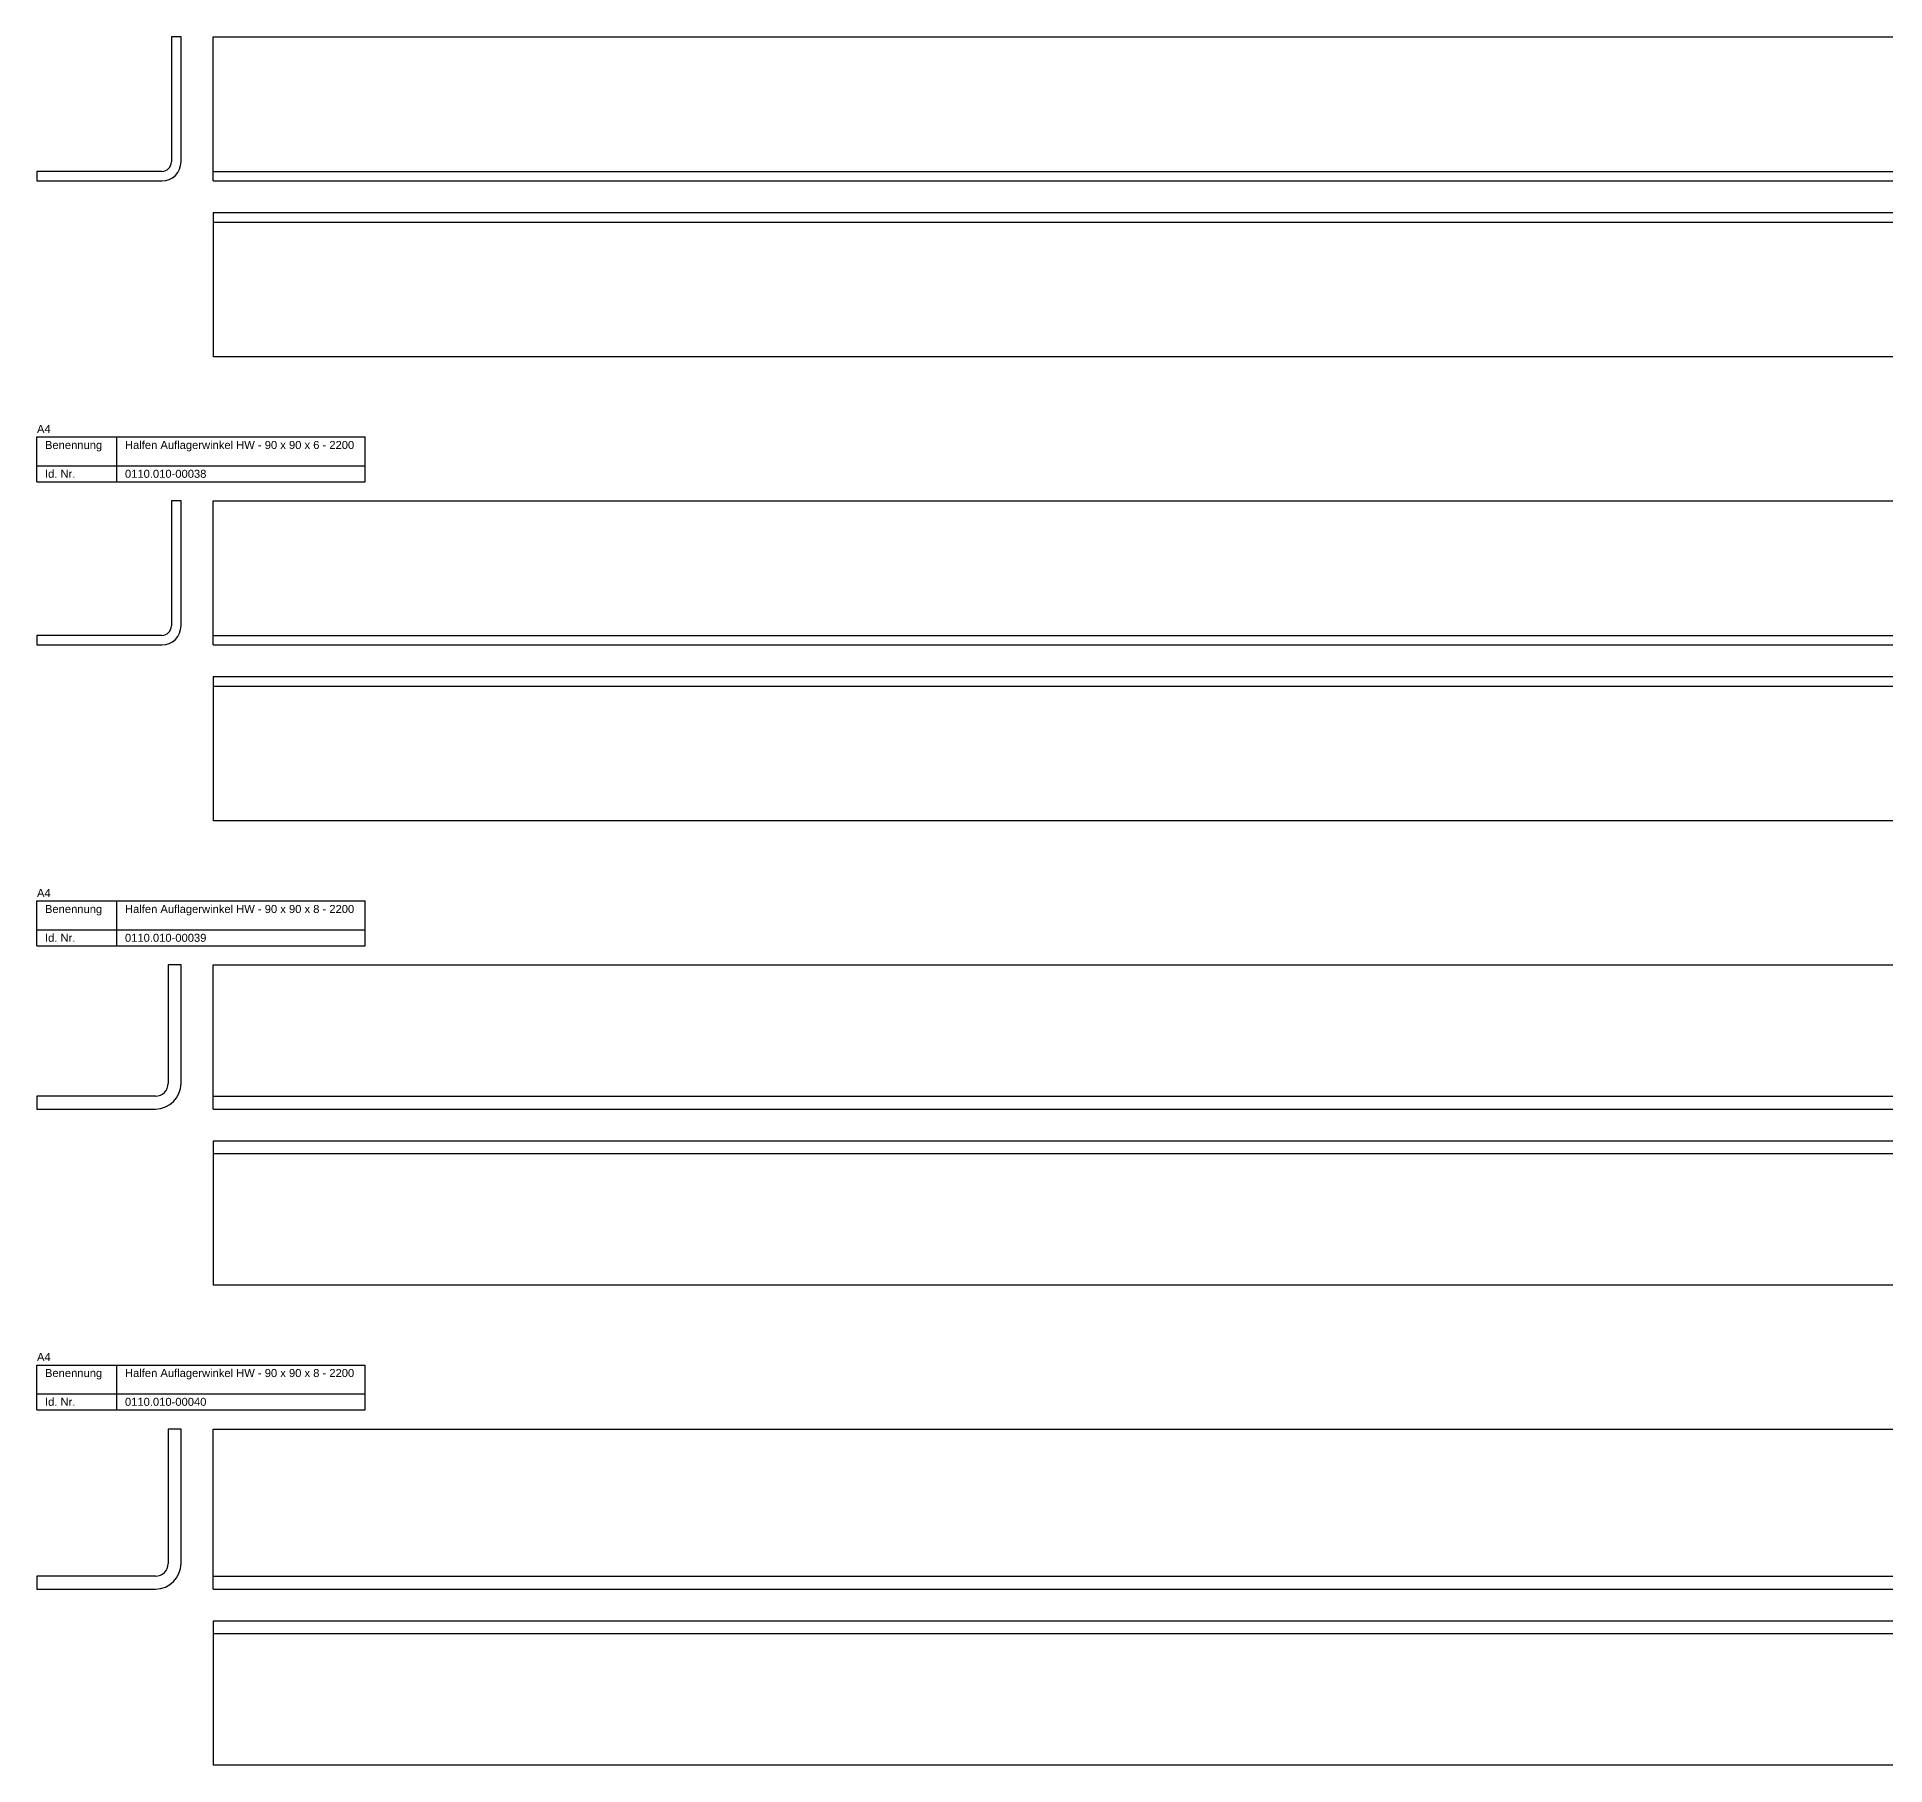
# Model space of a CAD drawing. Header units: millimetres. Extents: x 3 to 3458, y -4052 to 271.
# Drawn here: x 1148 to 2303, y -4052 to -2972 of the extents above; entities that cross this region are included whole.
import ezdxf

# ---------------------------------------------------------------- set-up
doc = ezdxf.new("R2010")
doc.units = ezdxf.units.MM
doc.layers.add('HALFEN-KONSOLANKER', color=2, linetype='CONTINUOUS')
doc.styles.add('ARIAL50', font='ARIAL.TTF', dxfattribs={"height": 5})

msp = doc.modelspace()

# ---------------------------------------------------------------- linework, layer by layer
at = {"layer": 'HALFEN-KONSOLANKER'}
for p, q in [((1232.4, -2971.8), (1232.4, -3049.8)), ((1238.4, -2971.8), (1232.4, -2971.8)), ((1238.4, -3049.8), (1238.4, -2971.8)), ((1258.4, -2971.8), (3208.4, -2971.8)), ((1258.4, -3061.8), (1258.4, -2971.8)), ((1226.4, -3055.8), (1148.4, -3055.8)), ((1148.4, -3055.8), (1148.4, -3061.8)), ((1258.4, -3055.8), (3208.4, -3055.8)), ((1148.4, -3061.8), (1226.4, -3061.8)), ((1258.4, -3061.8), (3208.4, -3061.8)), ((3208.4, -3081.8), (1258.4, -3081.8)), ((1258.4, -3081.8), (1258.4, -3171.8)), ((3208.4, -3087.8), (1258.4, -3087.8)), ((3208.4, -3171.8), (1258.4, -3171.8)), ((1148.4, -3221.8), (1353.4, -3221.8)), ((1148.4, -3249.8), (1148.4, -3221.8)), ((1198.4, -3249.8), (1198.4, -3221.8)), ((1353.4, -3249.8), (1353.4, -3221.8)), ((1148.4, -3239.8), (1353.4, -3239.8)), ((1148.4, -3249.8), (1353.4, -3249.8)), ((1232.4, -3261.8), (1232.4, -3339.8)), ((1238.4, -3261.8), (1232.4, -3261.8)), ((1238.4, -3339.8), (1238.4, -3261.8)), ((1258.4, -3261.8), (3458.4, -3261.8)), ((1258.4, -3351.8), (1258.4, -3261.8)), ((1226.4, -3345.8), (1148.4, -3345.8)), ((1148.4, -3345.8), (1148.4, -3351.8)), ((1258.4, -3345.8), (3458.4, -3345.8)), ((1148.4, -3351.8), (1226.4, -3351.8)), ((1258.4, -3351.8), (3458.4, -3351.8)), ((3458.4, -3371.8), (1258.4, -3371.8)), ((1258.4, -3371.8), (1258.4, -3461.8)), ((3458.4, -3377.8), (1258.4, -3377.8)), ((3458.4, -3461.8), (1258.4, -3461.8)), ((1148.4, -3511.8), (1353.4, -3511.8)), ((1148.4, -3539.8), (1148.4, -3511.8)), ((1198.4, -3539.8), (1198.4, -3511.8)), ((1353.4, -3539.8), (1353.4, -3511.8)), ((1148.4, -3529.8), (1353.4, -3529.8)), ((1148.4, -3539.8), (1353.4, -3539.8)), ((1230.4, -3551.8), (1230.4, -3625.8)), ((1238.4, -3551.8), (1230.4, -3551.8)), ((1238.4, -3625.8), (1238.4, -3551.8)), ((1258.4, -3551.8), (3458.4, -3551.8)), ((1258.4, -3641.8), (1258.4, -3551.8)), ((1222.4, -3633.8), (1148.4, -3633.8)), ((1148.4, -3633.8), (1148.4, -3641.8)), ((1258.4, -3633.8), (3458.4, -3633.8)), ((1148.4, -3641.8), (1222.4, -3641.8)), ((1258.4, -3641.8), (3458.4, -3641.8)), ((3458.4, -3661.8), (1258.4, -3661.8)), ((1258.4, -3661.8), (1258.4, -3751.8)), ((3458.4, -3669.8), (1258.4, -3669.8)), ((3458.4, -3751.8), (1258.4, -3751.8)), ((1148.4, -3801.8), (1353.4, -3801.8)), ((1148.4, -3829.8), (1148.4, -3801.8)), ((1198.4, -3829.8), (1198.4, -3801.8)), ((1353.4, -3829.8), (1353.4, -3801.8)), ((1148.4, -3819.8), (1353.4, -3819.8)), ((1148.4, -3829.8), (1353.4, -3829.8)), ((1230.4, -3841.8), (1230.4, -3925.8)), ((1238.4, -3841.8), (1230.4, -3841.8)), ((1238.4, -3925.8), (1238.4, -3841.8)), ((1258.4, -3841.8), (3458.4, -3841.8)), ((1258.4, -3941.8), (1258.4, -3841.8)), ((1222.4, -3933.8), (1148.4, -3933.8)), ((1148.4, -3933.8), (1148.4, -3941.8)), ((1258.4, -3933.8), (3458.4, -3933.8)), ((1148.4, -3941.8), (1222.4, -3941.8)), ((1258.4, -3941.8), (3458.4, -3941.8)), ((3458.4, -3961.8), (1258.4, -3961.8)), ((1258.4, -3961.8), (1258.4, -4051.8)), ((3458.4, -3969.8), (1258.4, -3969.8)), ((3458.4, -4051.8), (1258.4, -4051.8))]:
    msp.add_line(p, q, dxfattribs=at)
for centre, radius in [((1226.4, -3049.8), 6), ((1226.4, -3049.8), 12), ((1226.4, -3339.8), 12), ((1226.4, -3339.8), 6), ((1222.4, -3625.8), 8), ((1222.4, -3625.8), 16), ((1222.4, -3925.8), 8), ((1222.4, -3925.8), 16)]:
    msp.add_arc(centre, radius, 270, 0, dxfattribs=at)

# ---------------------------------------------------------------- texts
at = {"layer": 'HALFEN-KONSOLANKER', "style": 'ARIAL50'}
for s, p in [('A4', (1148.4, -3219.3)), ('Benennung', (1153.4, -3229.3)), ('Halfen Auflagerwinkel HW - 90 x 90 x 6 - 2200', (1203.4, -3229.3)), ('Id. Nr.', (1153.4, -3247.3)), ('0110.010-00038', (1203.4, -3247.3)), ('A4', (1148.4, -3509.3)), ('Benennung', (1153.4, -3519.3)), ('Halfen Auflagerwinkel HW - 90 x 90 x 8 - 2200', (1203.4, -3519.3)), ('Id. Nr.', (1153.4, -3537.3)), ('0110.010-00039', (1203.4, -3537.3)), ('A4', (1148.4, -3799.3)), ('Benennung', (1153.4, -3809.3)), ('Halfen Auflagerwinkel HW - 90 x 90 x 8 - 2200', (1203.4, -3809.3)), ('Id. Nr.', (1153.4, -3827.3)), ('0110.010-00040', (1203.4, -3827.3))]:
    msp.add_text(s, height=5, dxfattribs=at).set_placement(p)

doc.saveas('drawing.dxf')
